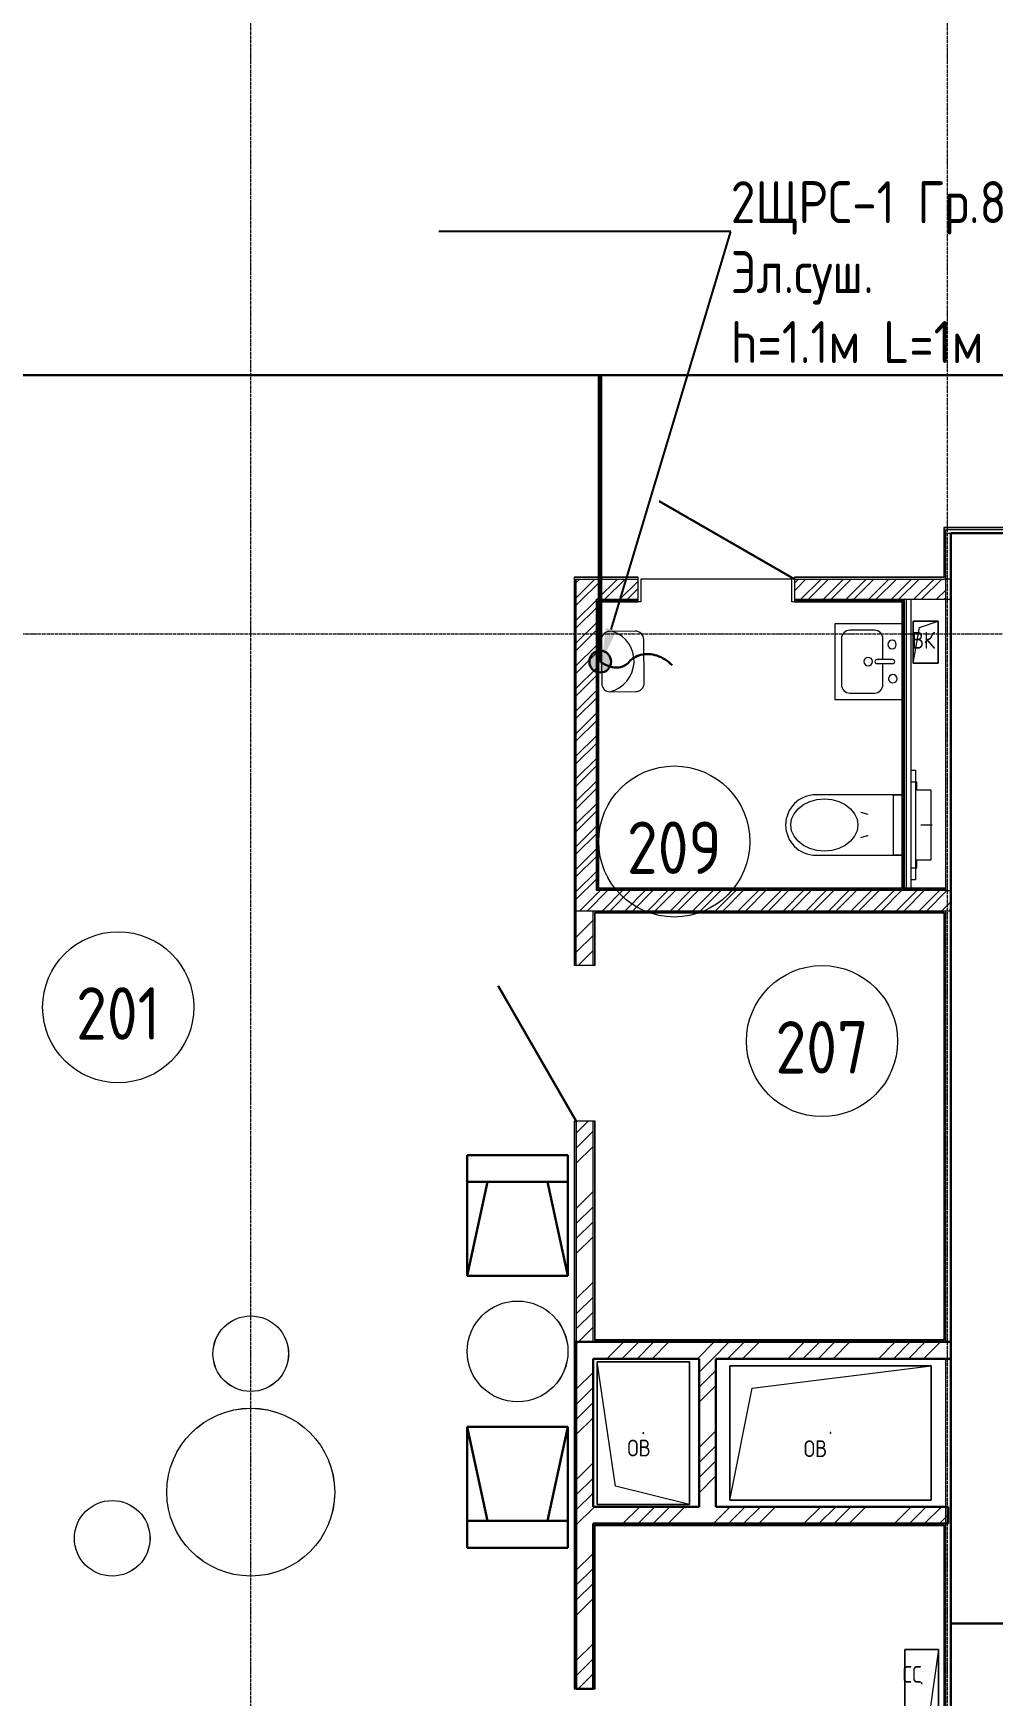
# Model space of a CAD drawing. Header units: millimetres. Extents: x -32 to 417638015, y -35 to 175284279.
# Drawn here: x 792470 to 798184, y 53736 to 63641 of the extents above; entities that cross this region are included whole.
import ezdxf
from ezdxf import colors
from ezdxf.entities.mleader import LeaderData, LeaderLine
from ezdxf.math import Vec2, Vec3

# ---------------------------------------------------------------- set-up
doc = ezdxf.new("R2010")
doc.units = ezdxf.units.MM
doc.linetypes.add('ADSK_Линия сетки', pattern=[25, 20, -2.5, 0, -2.5])
for name, color, linetype, lineweight in [('_ЭМ_гофра', 5, 'Continuous', 60), ('_ЭМ_ТХобщее_слой', 7, 'Continuous', 30), ('Аннотация', 7, 'Continuous', 18), ('Двери', 7, 'Continuous', 9), ('Обобщенные модели', 7, 'Continuous', 18), ('Оси', 253, 'Continuous', 9), ('Перекрытие', 7, 'Continuous', 18), ('Сантехника', 7, 'Continuous', 18), ('Стены внутренние', 7, 'Continuous', 18), ('Стены наружные', 7, 'Continuous', 18), ('Стены несущие', 7, 'Continuous', 30), ('Стены отделка', 7, 'Continuous', 30), ('Стены штриховка', 7, 'Continuous', 9), ('ТХ', 5, 'Continuous', 0), ('ШТРИХОВКА', 252, 'Continuous', 15), ('ЭМ_Лоток 1_2', 162, 'Continuous', 30), ('ЭОМ_Кабельный вывод', 1, 'Continuous', 35)]:
    doc.layers.add(name, color=color, linetype=linetype, lineweight=lineweight)
doc.layers.add('_ЭМ_Надписи', color=7, linetype='Continuous')
doc.layers.add('ЭОМ_Лотки рабочие', color=5, linetype='Continuous')
doc.layers.add('Линии', color=7, linetype='Continuous', lineweight=9, true_color=0x00a600)
doc.styles.add('GOST Common', font='GOST_Common.ttf', dxfattribs={"width": 0.9, "height": 350})
doc.styles.add('GOST Common_5', font='GOST_Common.ttf', dxfattribs={"width": 0.9, "height": 200})
doc.styles.add('ЭОМ', font='isocpeur.ttf', dxfattribs={"width": 0.85, "height": 250})
doc.linetypes.add('Cable in the tray', pattern='A,5,[130,ltypeshp.shx,S=1,R=0,X=0,Y=0],1.5,[130,ltypeshp.shx,S=1.5,R=90,X=0,Y=-1],1,[130,ltypeshp.shx,S=1,R=0,X=0.5,Y=0],5', length=12.5)
pattern_1 = [(45, (686.36, 338.7), (-269.408, 269.408), []), (45, (776.16, 338.7), (-269.408, 269.408), []), (45, (865.96, 338.7), (-269.408, 269.408), []), (45, (955.77, 338.7), (-269.408, 269.408), [])]

# ---------------------------------------------------------------- blocks, each defined once
blk = doc.blocks.new('Тх 2 этаж')
at = {"color": 252, "true_color": 0x939598}
for p, q in [((10664.3, 2483.1), (10664.3, 3203.1)), ((10664.3, 2483.1), (10664.3, 3203.1)), ((10664.3, 3203.1), (11264.3, 3203.1)), ((11264.3, 2483.1), (11264.3, 3203.1)), ((10664.3, 3042.8), (11264.3, 3042.8)), ((11264.3, 3042.8), (10664.3, 3042.8)), ((10664.3, 2483.1), (10785.8, 3042.8)), ((10664.3, 2483.1), (10785.8, 3042.8)), ((11264.3, 2483.1), (11142.8, 3042.8)), ((11264.3, 2483.1), (11142.8, 3042.8)), ((11264.3, 2483.1), (10664.3, 2483.1)), ((11264.3, 2483.1), (10664.3, 2483.1)), ((10664.3, 1583.1), (10664.3, 863.1)), ((10664.3, 1583.1), (10664.3, 863.1)), ((11264.3, 1583.1), (10664.3, 1583.1)), ((11264.3, 1583.1), (10664.3, 1583.1)), ((10664.3, 1583.1), (10785.8, 1023.3)), ((10664.3, 1583.1), (10785.8, 1023.3)), ((11264.3, 1583.1), (11142.8, 1023.3)), ((11264.3, 1583.1), (11142.8, 1023.3)), ((11264.3, 1583.1), (11264.3, 863.1)), ((10664.3, 1023.3), (11264.3, 1023.3)), ((11264.3, 1023.3), (10664.3, 1023.3)), ((10664.3, 863.1), (11264.3, 863.1))]:
    blk.add_line(p, q, dxfattribs=at)
at = {"layer": 'ТХ', "color": 252, "true_color": 0x939598}
blk.add_lwpolyline([(11718.4, 6014.8), (11715.9, 6274.6, 0.414214), (11665.4, 6324.1), (11512.6, 6322.6, 0.414214), (11463, 6272.2), (11465.6, 6012.4, 0.414214), (11516.1, 5962.9), (11668.9, 5964.4, 0.414214)], format="xyb", close=True, dxfattribs=at)
at = {"layer": 'ТХ', "color": 252, "lineweight": 0, "true_color": 0x939598}
blk.add_circle((10964.3, 2033.1), 300, dxfattribs=at)
at = {"layer": 'ТХ', "color": 252, "true_color": 0x939598}
for centre, radius in [((9375.3, 2019.5), 225), ((9375.3, 1194.5), 500), ((8550.3, 919.5), 225)]:
    blk.add_circle(centre, radius, dxfattribs=at)
blk.add_arc((11470.5, 6145.5), 187.6, 283.21132, 70.9424, dxfattribs=at)
blk = doc.blocks.new('План 2 этажа')
h = blk.add_hatch()
h.set_pattern_fill('ANSI32', color=8, scale=10)
h.set_pattern_definition([(45, (686.36, 338.7), (-67.3519, 67.3519), []), (45, (731.26, 338.7), (-67.3519, 67.3519), [])])
h.paths.add_polyline_path([(5744.888, 8838.7), (5993.675, 8838.7), (5993.675, 8958.7), (5624.888, 8958.7), (5624.888, 6983.784), (7854.492, 6983.784), (7854.492, 7103.784), (7824.492, 7103.784), (5744.888, 7103.784)])
h.paths.add_polyline_path([(7824.492, 8958.7), (6923.675, 8958.7), (6923.675, 8838.7), (7824.492, 8838.7)], flags=17)
at = {"layer": 'Стены внутренние'}
h = blk.add_hatch(dxfattribs=at)
h.set_pattern_fill('ANSI34', color=8, scale=20, style=0)
h.set_pattern_definition(pattern_1)
h.paths.add_polyline_path([(5724.888, 5730.2), (5624.888, 5730.2), (5624.888, 4414.757), (5724.888, 4414.757)])
h.paths.add_polyline_path([(5724.888, 6983.784), (5624.888, 6983.784), (5624.888, 6660.2), (5724.888, 6660.2)])
at = {"layer": 'Стены внутренние', "lineweight": 9}
h = blk.add_hatch(dxfattribs=at)
h.set_pattern_fill('ANSI34', color=8, scale=20, style=0)
h.set_pattern_definition(pattern_1)
h.paths.add_polyline_path([(5724.888, 889.798), (5724.888, 1278.008), (5624.888, 1278.008), (5624.888, 889.798)])
h.paths.add_polyline_path([(5724.888, 2348.008), (5724.888, 4414.757), (5624.888, 4414.757), (5624.888, 2348.008)])
h = blk.add_hatch(dxfattribs=at)
h.set_pattern_fill('ANSI34', color=8, scale=20, style=0)
h.set_pattern_definition(pattern_1)
h.paths.add_polyline_path([(6104.748, 4314.757), (7839.492, 4314.757), (7839.492, 4414.757), (5724.888, 4414.757), (5724.888, 4314.757)])
h = blk.add_hatch(dxfattribs=at)
h.set_pattern_fill('ANSI34', color=8, scale=20, style=0)
h.set_pattern_definition(pattern_1)
h.paths.add_polyline_path([(6355.888, 3432.7), (6455.888, 3432.7), (6455.888, 4314.757), (6355.888, 4314.757), (6355.888, 3714.278)])
h = blk.add_hatch(dxfattribs=at)
h.set_pattern_fill('ANSI34', color=8, scale=20, style=0)
h.set_pattern_definition(pattern_1)
h.paths.add_polyline_path([(6104.748, 3332.7), (7839.492, 3332.7), (7839.492, 3432.7), (5724.888, 3432.7), (5724.888, 3332.7)])
at = {"layer": 'Двери', "color": 8, "lineweight": 30}
for p, q in [((6923.675, 8958.7), (6118.271, 9423.7)), ((5624.888, 5730.2), (5159.888, 6535.603))]:
    blk.add_line(p, q, dxfattribs=at)
at = {"layer": 'Линии', "color": 8}
for centre in [(6208.22, 7396.05), (2896.48, 6408.426), (7088.055, 6206.816)]:
    blk.add_circle(centre, 450, dxfattribs=at)
at = {"layer": 'Обобщенные модели', "color": 8}
for p, q in [((7630.444, 8458.7), (7630.444, 8708.7)), ((7630.444, 8708.7), (7780.444, 8708.7)), ((7780.444, 8708.7), (7630.444, 8708.7)), ((7630.444, 8708.7), (7630.444, 8458.7)), ((7630.444, 8458.7), (7667.944, 8671.2)), ((7667.944, 8671.2), (7780.444, 8708.7)), ((7780.444, 8708.7), (7780.444, 8458.7)), ((7780.444, 8458.7), (7780.444, 8708.7)), ((7780.444, 8458.7), (7630.444, 8458.7)), ((7630.444, 8458.7), (7780.444, 8458.7)), ((5748.888, 4296.223), (6298.888, 4296.223)), ((5748.888, 3446.223), (5748.888, 4296.223)), ((5858.888, 3556.223), (5748.888, 4296.223)), ((5748.888, 4296.223), (5748.888, 3446.223)), ((6298.888, 4296.223), (5748.888, 4296.223)), ((6298.888, 4296.223), (6298.888, 3446.223)), ((6298.888, 3446.223), (6298.888, 4296.223)), ((6538.405, 3472.7), (6538.405, 4272.7)), ((6538.405, 4272.7), (7738.405, 4272.7)), ((7738.405, 4272.7), (6538.405, 4272.7)), ((6538.405, 4272.7), (6538.405, 3472.7)), ((6671.738, 4139.366), (7738.405, 4272.7)), ((7738.405, 4272.7), (7738.405, 3472.7)), ((7738.405, 3472.7), (7738.405, 4272.7)), ((6538.405, 3472.7), (6671.738, 4139.366)), ((6298.888, 3446.223), (5858.888, 3556.223)), ((7738.405, 3472.7), (6538.405, 3472.7)), ((6538.405, 3472.7), (7738.405, 3472.7)), ((6298.888, 3446.223), (5748.888, 3446.223)), ((5748.888, 3446.223), (6298.888, 3446.223)), ((7581.357, 2181.44), (7581.357, 2581.44)), ((7581.357, 2581.44), (7781.357, 2581.44)), ((7781.357, 2581.44), (7581.357, 2581.44)), ((7581.357, 2581.44), (7581.357, 2181.44)), ((7781.357, 2581.44), (7731.357, 2231.44)), ((7781.357, 2581.44), (7781.357, 2181.44)), ((7781.357, 2181.44), (7781.357, 2581.44))]:
    blk.add_line(p, q, dxfattribs=at)
for centre, start, end in [((7705.444, 8583.7), 0, 180), ((7705.444, 8583.7), 180, 0), ((7705.444, 8583.7), 60, 165), ((7705.444, 8583.7), 195, 270), ((7705.444, 8583.7), 300, 0), ((6023.888, 3871.223), 90, 270), ((6023.888, 3871.223), 150, 255), ((6023.888, 3871.223), 270, 90), ((6023.888, 3871.223), 30, 90), ((6023.888, 3871.223), 285, 0), ((7138.405, 3872.7), 0, 180), ((7138.405, 3872.7), 180, 0), ((7138.405, 3872.7), 60, 165), ((7138.405, 3872.7), 195, 270), ((7138.405, 3872.7), 300, 0), ((7681.357, 2381.44), 0, 180), ((7681.357, 2381.44), 120, 180), ((7681.357, 2381.44), 180, 0), ((7681.357, 2381.44), 240, 345), ((7681.357, 2381.44), 15, 90)]:
    blk.add_arc(centre, 2.5, start, end, dxfattribs=at)
at = {"layer": 'Оси', "color": 8, "linetype": 'ADSK_Линия сетки'}
for p, q in [((3685.923, -4690.674), (3685.923, 44561.698)), ((7835.923, -4690.674), (7835.923, 22196.433)), ((-9428.371, 8633.7), (56691.21, 8633.7))]:
    blk.add_line(p, q, dxfattribs=at)
at = {"layer": 'Перекрытие', "color": 8}
blk.add_line((6908.675, 8958.7), (6008.675, 8958.7), dxfattribs=at)
for points in [[(6008.675, 8958.7), (6008.675, 8823.7), (5993.675, 8823.7), (5993.675, 8970.7)], [(6923.675, 8970.7), (6923.675, 8823.7), (6908.675, 8823.7), (6908.675, 8958.7)]]:
    blk.add_lwpolyline(points, dxfattribs=at)
at = {"layer": 'Сантехника', "color": 8}
for p, q in [((7563.382, 8692.442), (7165.182, 8692.442)), ((7165.182, 8692.442), (7165.182, 8242.442)), ((7563.382, 8692.442), (7165.182, 8692.442)), ((7165.182, 8692.442), (7165.182, 8242.442)), ((7400.082, 8654.342), (7254.082, 8654.342)), ((7203.282, 8603.542), (7203.282, 8331.342)), ((7450.882, 8480.142), (7450.882, 8603.542)), ((7508.032, 8480.142), (7415.982, 8480.142)), ((7508.032, 8454.742), (7415.982, 8454.742)), ((7450.882, 8331.342), (7450.882, 8454.742)), ((7165.182, 8242.442), (7563.382, 8242.442)), ((7165.182, 8242.442), (7563.382, 8242.442)), ((7254.082, 8280.542), (7400.082, 8280.542)), ((7618.382, 7821.784), (7644.492, 7821.784)), ((7653.492, 7749.284), (7618.382, 7749.284)), ((7644.492, 7821.784), (7644.492, 7166.784)), ((7653.492, 7702.284), (7653.492, 7749.284)), ((7563.382, 7674.284), (7051.415, 7674.284)), ((7514.492, 7314.284), (7514.492, 7674.284)), ((7514.492, 7674.284), (7563.382, 7674.284)), ((7738.492, 7702.284), (7653.492, 7702.284)), ((7738.492, 7286.284), (7738.492, 7702.284)), ((7676.792, 7494.284), (7744.792, 7494.284)), ((7051.415, 7314.284), (7563.382, 7314.284)), ((7563.382, 7314.284), (7514.492, 7314.284)), ((7618.382, 7239.284), (7653.492, 7239.284)), ((7653.492, 7286.284), (7738.492, 7286.284)), ((7653.492, 7239.284), (7653.492, 7286.284)), ((7644.492, 7166.784), (7618.382, 7166.784))]:
    blk.add_line(p, q, dxfattribs=at)
at = {"layer": 'Сантехника', "color": 8, "flags": 128}
for points in [[(6901.992, 7494.284), (6907.006, 7528.774), (6921.798, 7561.536), (6945.625, 7590.925), (6977.294, 7615.468), (7015.215, 7633.934), (7057.488, 7645.398), (7101.992, 7649.284), (7146.496, 7645.398), (7188.769, 7633.934), (7226.69, 7615.468), (7258.358, 7590.925), (7282.186, 7561.536), (7296.977, 7528.774), (7301.992, 7494.284)], [(7362.268, 7556.023), (7326.849, 7565.944), (7318.219, 7569.279)], [(7301.992, 7494.284), (7296.977, 7459.793), (7282.186, 7427.032), (7258.358, 7397.643), (7226.69, 7373.1), (7188.769, 7354.634), (7146.496, 7343.17), (7101.992, 7339.284), (7057.488, 7343.17), (7015.215, 7354.634), (6977.294, 7373.1), (6945.625, 7397.643), (6921.798, 7427.032), (6907.006, 7459.793), (6901.992, 7494.284)], [(7318.219, 7419.288), (7359.62, 7432.008), (7362.268, 7432.544)]]:
    blk.add_lwpolyline(points, dxfattribs=at)
at = {"layer": 'Сантехника', "color": 8}
for centre, radius, start, end in [((7254.082, 8603.542), 50.8, 90, 180), ((7400.082, 8603.542), 50.8, 0, 90), ((7504.953, 8569.042), 25.4, 90, 270), ((7504.953, 8569.042), 25.4, 270, 90), ((7362.837, 8467.442), 25.4, 90, 270), ((7362.837, 8467.442), 25.4, 270, 90), ((7415.982, 8467.442), 12.7, 90, 270), ((7508.032, 8467.442), 12.7, 270, 90), ((7254.082, 8331.342), 50.8, 180, 270), ((7400.082, 8331.342), 50.8, 270, 0), ((7510.15, 8365.842), 25.4, 90, 270), ((7510.15, 8365.842), 25.4, 270, 90), ((7051.415, 7494.284), 180, 90, 270)]:
    blk.add_arc(centre, radius, start, end, dxfattribs=at)
at = {"layer": 'Стены наружные', "color": 8}
for p, q in [((5734.888, 6660.2), (5734.888, 6973.784)), ((5736.888, 6660.2), (5736.888, 6971.784)), ((5734.888, 4424.757), (5734.888, 5730.2)), ((5736.888, 4426.757), (5736.888, 5730.2))]:
    blk.add_line(p, q, dxfattribs=at)
at = {"layer": 'Стены несущие', "color": 8}
for p, q in [((8226.955, 9233.7), (7854.492, 9233.7)), ((7854.492, 9233.7), (7854.492, 859.798)), ((7854.492, 4414.757), (5614.888, 4414.757)), ((5624.888, 2348.008), (5624.888, 4414.757)), ((5724.888, 4314.757), (6355.888, 4314.757)), ((5724.888, 3432.7), (5724.888, 4314.757)), ((6355.888, 4314.757), (6355.888, 3432.7)), ((6455.888, 4314.757), (7854.492, 4314.757)), ((6455.888, 3432.7), (6455.888, 4314.757)), ((6355.888, 3432.7), (5724.888, 3432.7)), ((7839.492, 3432.7), (6455.888, 3432.7)), ((7839.492, 3332.7), (7839.492, 3432.7)), ((5724.888, 3332.7), (7839.492, 3332.7)), ((5724.888, 3322.7), (5724.888, 3332.7)), ((5724.888, 2348.008), (5724.888, 3322.7)), ((7854.492, 2736.931), (8695.497, 2736.931)), ((5624.888, 2348.008), (5724.888, 2348.008))]:
    blk.add_line(p, q, dxfattribs=at)
at = {"layer": 'Стены отделка', "color": 8, "lineweight": 9}
for p, q in [((7812.492, 9263.7), (7812.492, 8970.7)), ((8256.955, 9265.7), (7814.492, 9265.7)), ((8246.955, 9253.7), (7824.492, 9253.7)), ((7824.492, 7103.784), (7824.492, 9253.7)), ((7824.492, 9233.7), (7854.492, 9233.7)), ((5612.888, 8968.7), (5612.888, 6660.2)), ((5993.675, 8970.7), (5614.888, 8970.7)), ((7812.492, 8970.7), (6923.675, 8970.7)), ((7854.492, 8958.7), (7814.492, 8958.7)), ((6923.675, 8838.7), (7854.492, 8838.7)), ((6923.675, 8832.7), (7578.382, 8832.7)), ((6923.675, 8823.7), (7578.382, 8823.7)), ((7563.382, 8832.7), (7563.382, 7114.284)), ((7578.382, 7103.784), (7578.382, 8832.7)), ((7618.382, 7103.784), (7618.382, 8808.7)), ((7824.492, 7103.784), (5744.888, 7103.784)), ((7824.492, 7109.784), (5750.888, 7109.784)), ((7824.492, 7118.784), (5759.888, 7118.784)), ((7563.382, 7114.284), (7578.382, 7114.284)), ((5624.888, 6983.784), (7854.492, 6983.784)), ((5736.888, 6971.784), (7812.492, 6971.784)), ((7812.492, 6971.784), (7812.492, 4426.757)), ((7824.492, 4414.757), (7824.492, 6983.784)), ((5612.888, 6660.2), (5736.888, 6660.2)), ((5736.888, 5730.2), (5612.888, 5730.2)), ((5612.888, 5730.2), (5612.888, 2348.008)), ((7812.492, 4426.757), (5736.888, 4426.757)), ((7824.492, 859.798), (7824.492, 4314.757)), ((5724.888, 3322.7), (5724.888, 3322.7)), ((5736.888, 3320.7), (7812.492, 3320.7)), ((5736.888, 2348.008), (5736.888, 3320.7)), ((7812.492, 3320.7), (7812.492, 901.798)), ((5612.888, 2348.008), (5624.888, 2348.008)), ((5724.888, 2348.008), (5736.888, 2348.008))]:
    blk.add_line(p, q, dxfattribs=at)
for points in [[(5744.888, 7103.784), (5744.888, 8838.7), (5993.675, 8838.7)], [(5750.888, 7109.784), (5750.888, 8832.7), (5993.675, 8832.7)], [(5759.888, 7118.784), (5759.888, 8823.7), (5993.675, 8823.7)]]:
    blk.add_lwpolyline(points, dxfattribs=at)
at = {"layer": 'Стены штриховка', "color": 8}
for p, q in [((7814.492, 9265.7), (7812.492, 9265.7)), ((7812.492, 9265.7), (7812.492, 9263.7)), ((8258.955, 9263.7), (7812.492, 9263.7)), ((7814.492, 9265.7), (7814.492, 8968.7)), ((5614.888, 8970.7), (5612.888, 8970.7)), ((5612.888, 8970.7), (5612.888, 8968.7)), ((5993.675, 8968.7), (5612.888, 8968.7)), ((5614.888, 8970.7), (5614.888, 6660.2)), ((7814.492, 8968.7), (6923.675, 8968.7)), ((6923.675, 8958.7), (7814.492, 8958.7)), ((7572.382, 7114.284), (7572.382, 8832.7)), ((7591.382, 7103.784), (7591.382, 8838.7)), ((7618.382, 8633.7), (7618.382, 8838.7)), ((7824.492, 7103.784), (7854.492, 7103.784)), ((5724.888, 6660.2), (5724.888, 6983.784)), ((7814.492, 6973.784), (5734.888, 6973.784)), ((7814.492, 6973.784), (7814.492, 4424.757)), ((5614.888, 5730.2), (5614.888, 2348.008)), ((5624.888, 5730.2), (5624.888, 4414.757)), ((5724.888, 4414.757), (5724.888, 5730.2)), ((7814.492, 4424.757), (5734.888, 4424.757)), ((5734.888, 3322.7), (7814.492, 3322.7)), ((5734.888, 2348.008), (5734.888, 3322.7)), ((7814.492, 3322.7), (7814.492, 901.798))]:
    blk.add_line(p, q, dxfattribs=at)
blk.add_lwpolyline([(5624.888, 6660.2), (5624.888, 8958.7), (5993.675, 8958.7)], dxfattribs=at)
at = {"layer": 'ЭОМ_Лотки рабочие'}
blk.add_blockref('Тх 2 этаж', (-5689.424, 2325.176), dxfattribs=at)
at = {"layer": 'Аннотация', "color": 8, "char_height": 100, "attachment_point": 1, "line_spacing_factor": 1.022766, "style": 'GOST Common_5'}
for s, insert, width in [('\\pxt3.6,7.2,10.8,14.4,18,21.6,25.2,28.8,32.4,36,39.6,43.2,46.8,50.4,54,57.6,61.2,64.8,68.4,72,75.6,79.2,82.8,86.4,90,93.6,97.2,100.8,104.4,108,111.6,115.2;{ВК}', (7623.196, 8644.859), 156.348), ('\\pxt3.6,7.2,10.8,14.4,18,21.6,25.2,28.8,32.4,36,39.6,43.2,46.8,50.4,54,57.6,61.2,64.8,68.4,72,75.6,79.2,82.8,86.4,90,93.6,97.2,100.8,104.4,108,111.6,115.2;{ОВ}', (5928.45, 3832.432), 156.348), ('\\pxt3.6,7.2,10.8,14.4,18,21.6,25.2,28.8,32.4,36,39.6,43.2,46.8,50.4,54,57.6,61.2,64.8,68.4,72,75.6,79.2,82.8,86.4,90,93.6,97.2,100.8,104.4,108,111.6,115.2;{ОВ}', (6979.241, 3828.597), 156.348), ('\\pxt3.6,7.2,10.8,14.4,18,21.6,25.2,28.8,32.4,36,39.6,43.2,46.8,50.4,54,57.6,61.2,64.8,68.4,72,75.6,79.2,82.8,86.4,90,93.6,97.2,100.8,104.4,108,111.6,115.2;{СС}', (7566.896, 2484.454), 138.168)]:
    blk.add_mtext(s, dxfattribs=dict(at, insert=insert, width=width))
at = {"layer": 'Аннотация', "color": 8, "lineweight": 9, "char_height": 312.5, "width": 520.21112, "attachment_point": 5, "line_spacing_factor": 1.022766, "style": 'GOST Common'}
for s, insert in [('209', (6208.22, 7359.102)), ('201', (2896.48, 6371.478)), ('207', (7088.055, 6169.868))]:
    blk.add_mtext(s, dxfattribs=dict(at, insert=insert))
blk = doc.blocks.new('_ЭМ_ТХ2_2ЭТАЖнов')
at = {"color": 252, "true_color": 0x939598}
for p, q in [((10789, 4474.5), (10789, 5194.5)), ((10789, 4474.5), (10789, 5194.5)), ((10789, 5194.5), (11389, 5194.5)), ((11389, 4474.5), (11389, 5194.5)), ((10789, 5034.3), (11389, 5034.3)), ((11389, 5034.3), (10789, 5034.3)), ((10789, 4474.5), (10910.4, 5034.3)), ((10789, 4474.5), (10910.4, 5034.3)), ((11389, 4474.5), (11267.5, 5034.3)), ((11389, 4474.5), (11267.5, 5034.3)), ((11389, 4474.5), (10789, 4474.5)), ((11389, 4474.5), (10789, 4474.5)), ((10789, 3574.5), (10789, 2854.5)), ((10789, 3574.5), (10789, 2854.5)), ((11389, 3574.5), (10789, 3574.5)), ((11389, 3574.5), (10789, 3574.5)), ((10789, 3574.5), (10910.4, 3014.8)), ((10789, 3574.5), (10910.4, 3014.8)), ((11389, 3574.5), (11267.5, 3014.8)), ((11389, 3574.5), (11267.5, 3014.8)), ((11389, 3574.5), (11389, 2854.5)), ((10789, 3014.8), (11389, 3014.8)), ((11389, 3014.8), (10789, 3014.8)), ((10789, 2854.5), (11389, 2854.5))]:
    blk.add_line(p, q, dxfattribs=at)
at = {"layer": 'ТХ', "color": 252, "true_color": 0x939598}
blk.add_lwpolyline([(11843.1, 8006.3), (11840.5, 8266.1, 0.414214), (11790.1, 8315.6), (11637.2, 8314.1, 0.414214), (11587.7, 8263.6), (11590.2, 8003.9, 0.414214), (11640.7, 7954.3), (11793.6, 7955.8, 0.414214)], format="xyb", close=True, dxfattribs=at)
at = {"layer": 'ТХ', "color": 252, "lineweight": 0, "true_color": 0x939598}
blk.add_circle((11089, 4024.5), 300, dxfattribs=at)
at = {"layer": 'ТХ', "color": 252, "true_color": 0x939598}
for centre, radius in [((9500, 4011), 225), ((9500, 3186), 500), ((8675, 2911), 225)]:
    blk.add_circle(centre, radius, dxfattribs=at)
blk.add_arc((11595.1, 8137), 187.6, 283.21132, 70.9424, dxfattribs=at)
blk = doc.blocks.new('*U767')
at = {"lineweight": -2}
h = blk.add_hatch(color=0, dxfattribs=at)
h.dxf.hatch_style = 1
edge = h.paths.add_edge_path()
edge.add_arc((0, 0), 65, 0, 360)
at = {"color": 0, "lineweight": -2}
blk.add_lwpolyline([(0, 0, -0.089362), (-57, -29.4, -0.105459), (-111.3, -34.2, -0.18734), (-172, -1.7, 0.159257), (-240.6, 40.1, 0.13816), (-336.7, 35.9, 0.121425), (-429.2, -22)], format="xyb", dxfattribs=at)
blk.add_circle((0, 0), 65, dxfattribs=at)
at = {"color": 7, "style": 'GOST Common', "width": 0.9}
blk.add_attdef('ОБОРУДОВАНИЕ', (25.5, 114.7), '', height=250, dxfattribs=at)

msp = doc.modelspace()

# ---------------------------------------------------------------- block references
at = {"layer": 'ШТРИХОВКА'}
msp.add_blockref('План 2 этажа', (790079.3, 51429.5), dxfattribs=at)

# ---------------------------------------------------------------- next in the draw order: linework, layer by layer
at = {"layer": '_ЭМ_гофра', "linetype": 'ByBlock', "elevation": 128.5}
msp.add_lwpolyline([(795846.7, 59897), (795846.7, 61604)], dxfattribs=at)
at = {"layer": 'ЭМ_Лоток 1_2', "linetype": 'Cable in the tray', "ltscale": 50}
msp.add_lwpolyline([(791038.4, 74617.7), (791038.4, 61604), (838862.7, 61604)], dxfattribs=at)

# ---------------------------------------------------------------- next in the draw order: block references
at = {"layer": '_ЭМ_ТХобщее_слой', "lineweight": 50}
msp.add_blockref('_ЭМ_ТХ2_2ЭТАЖнов', (784265.3, 51763.2), dxfattribs=at)
at = {"layer": 'ЭОМ_Кабельный вывод', "lineweight": 30, "xscale": -1}
msp.add_blockref('*U767', (795846.7, 59897, 128.5), dxfattribs=at)

# ---------------------------------------------------------------- next in the draw order: leaders
at = {"layer": '_ЭМ_Надписи', "color": 7, "ltscale": 5}
ml = msp.add_multileader_mtext('Standard', dxfattribs=at)
ml.set_content('{\\fGOST Common|b0|i0|c204|p34;\\W0.9;\\C256;2ЩРС-1\\fISOCPEUR|b0|i0|c204|p34;\\W0.85; Гр.8\\PЭл.суш.\\P\\fGOST Common|b0|i0|c0|p34;\\W0.9;h=\\fGOST Common|b0|i0|c204|p34;1\\fGOST Common|b0|i0|c0|p34;.\\fGOST Common|b0|i0|c204|p34;1м \\fGOST Common|b0|i0|c0|p34;L=1\\fGOST Common|b0|i0|c204|p34;м}', color=1, style='ЭОМ')
ml.set_leader_properties()
ml.build(insert=Vec2(0, 0))
ml.multileader.update_dxf_attribs({"text_left_attachment_type": 6, "text_right_attachment_type": 6, "dogleg_length": 0, "arrow_head_size": 200})
ctx = ml.context
ctx.base_point, ctx.char_height, ctx.arrow_head_size, ctx.landing_gap_size, ctx.plane_origin = Vec3(796624, 62459.4), 250, 200, 0, Vec3(770968.5, 75675.9)
ctx.left_attachment, ctx.right_attachment = 6, 6
notes = []
notes.append((ctx, [(0, (1, 1, 0), (796624, 62459.4), (1, 0), 0, [(0, [(795854.2, 59897)], 0, [])])]))
ctx.mtext.insert, ctx.mtext.width, ctx.mtext.defined_height, ctx.mtext.flow_direction = Vec3(796624, 62759.4), 2835.497, 545.6, 5
for ctx, leaders in notes:
    for number, flags, end, landing, length, lines in leaders:
        leader = LeaderData()
        leader.index, (leader.has_last_leader_line, leader.has_dogleg_vector, leader.attachment_direction) = number, flags
        leader.last_leader_point, leader.dogleg_vector, leader.dogleg_length = Vec3(end), Vec3(landing), length
        for number, points, colour, breaks in lines:
            line = LeaderLine()
            line.index, line.vertices, line.color, line.breaks = number, Vec3.list(points), colors.encode_raw_color(colour), breaks
            leader.lines.append(line)
        ctx.leaders.append(leader)

doc.saveas('drawing.dxf')
